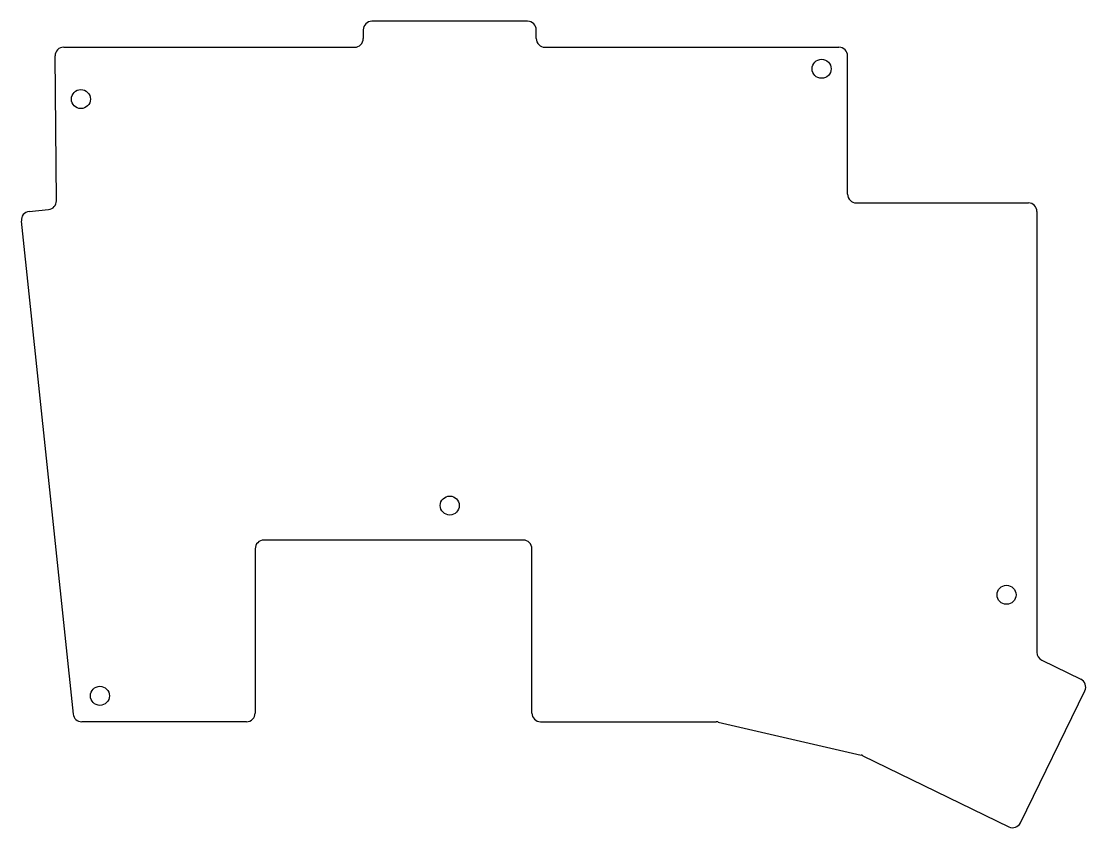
# Model space of a CAD drawing. Header units: millimetres. Extents: x 86 to 209, y -129 to -36.
import ezdxf

# ---------------------------------------------------------------- set-up
doc = ezdxf.new("R2010")
doc.units = ezdxf.units.MM

msp = doc.modelspace()

# ---------------------------------------------------------------- linework, layer by layer
for p, q in [((144.15, -35.68), (126.15, -35.68)), ((125.15, -36.68), (125.15, -37.68)), ((145.15, -37.68), (145.15, -36.68)), ((90.51, -38.68), (124.15, -38.68)), ((146.15, -38.68), (180.15, -38.68)), ((89.66, -56.44), (89.51, -39.69)), ((181.15, -55.68), (181.15, -39.68)), ((86.5, -57.68), (88.76, -57.44)), ((182.15, -56.68), (202.05, -56.68)), ((203.05, -57.68), (203.05, -108.65)), ((85.61, -58.78), (91.6, -115.79)), ((143.65, -95.68), (113.65, -95.68)), ((112.65, -96.68), (112.65, -115.68)), ((144.65, -115.68), (144.65, -96.68)), ((203.61, -109.55), (208.12, -111.75)), ((201.13, -128.37), (208.58, -113.09)), ((111.65, -116.68), (92.6, -116.68)), ((145.65, -116.68), (165.95, -116.68)), ((166.18, -116.71), (182.72, -120.53)), ((182.93, -120.6), (199.79, -128.83))]:
    msp.add_line(p, q)
for centre in [(178.15, -41.18), (92.5, -44.68), (135.15, -91.68), (199.53, -102), (94.7, -113.68)]:
    msp.add_circle(centre, 1.1)
for centre, start, end in [((126.15, -36.68), 90, 180), ((144.15, -36.68), 0, 90), ((124.15, -37.68), 270, 0), ((146.15, -37.68), 180, 270), ((90.51, -39.68), 90, 180.5086), ((180.15, -39.68), 0, 90), ((88.66, -56.45), 276, 0.5086), ((182.15, -55.68), 180, 270), ((86.61, -58.67), 96, 186), ((202.05, -57.68), 0, 90), ((113.65, -96.68), 90, 180), ((143.65, -96.68), 0, 90), ((204.05, -108.65), 180, 244), ((207.68, -112.65), 334, 64), ((111.65, -115.68), 270, 0), ((145.65, -115.68), 180, 270), ((92.6, -115.68), 186, 270), ((165.95, -117.68), 77, 90), ((182.49, -121.5), 64, 77), ((200.23, -127.93), 244, 334)]:
    msp.add_arc(centre, 1, start, end)

doc.saveas('drawing.dxf')
